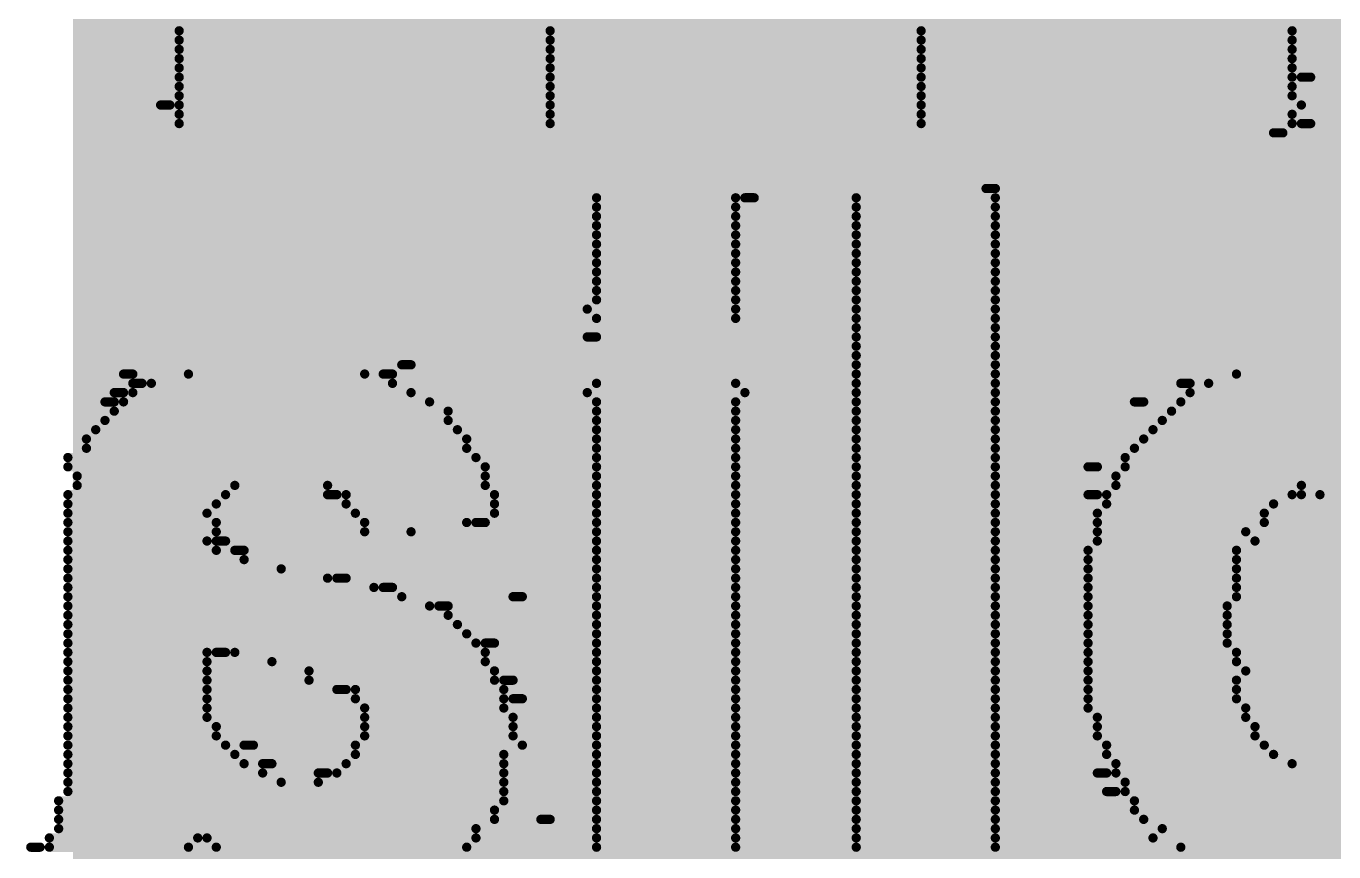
# Model space of a CAD drawing. Header units: inches. Extents: x -5 to 433, y -20 to 71.
# Drawn here: x 8.762 to 12.343, y 50.057 to 52.318 of the extents above; entities that cross this region are included whole.
import ezdxf

# ---------------------------------------------------------------- set-up
doc = ezdxf.new("R2010")
doc.units = ezdxf.units.IN
doc.layers.add('Bottom Overlay', color=54, linetype='Continuous')
doc.layers.add('Top Layer', color=1, linetype='Continuous')

msp = doc.modelspace()

# ---------------------------------------------------------------- hatches: boundary and pattern name
at = {"layer": 'Top Layer'}
msp.add_hatch(color=1, dxfattribs=at).paths.add_polyline_path([(8.89, -10.9982), (13.97, -10.9982), (13.97, 57.1754), (8.89, 57.1754)])

# ---------------------------------------------------------------- linework, layer by layer
at = {"layer": 'Bottom Overlay', "const_width": 0.0254}
for points in [[(9.1808, 52.3304), (10.1968, 52.3304)], [(11.2128, 52.3304), (12.2288, 52.3304)], [(9.1808, 52.305), (10.1968, 52.305)], [(9.1808, 52.2796), (10.1968, 52.2796)], [(11.2128, 52.305), (12.2288, 52.305)], [(11.2128, 52.2796), (12.2288, 52.2796)], [(9.1808, 52.2542), (10.1968, 52.2542)], [(11.2128, 52.2542), (12.2288, 52.2542)], [(9.1808, 52.2288), (10.1968, 52.2288)], [(11.2128, 52.2288), (12.2288, 52.2288)], [(9.1808, 52.2034), (10.1968, 52.2034)], [(9.1808, 52.178), (10.1968, 52.178)], [(11.2128, 52.2034), (12.2288, 52.2034)], [(11.2128, 52.178), (12.2288, 52.178)], [(12.2542, 52.178), (12.2796, 52.178)], [(9.1808, 52.1526), (10.1968, 52.1526)], [(11.2128, 52.1526), (12.2288, 52.1526)], [(9.13, 52.1018), (9.1554, 52.1018)], [(9.1808, 52.1272), (10.1968, 52.1272)], [(9.1808, 52.1018), (10.1968, 52.1018)], [(11.2128, 52.1272), (12.2288, 52.1272)], [(11.2128, 52.1018), (12.2542, 52.1018)], [(9.1808, 52.0764), (10.1968, 52.0764)], [(11.2128, 52.0764), (12.2288, 52.0764)], [(9.1808, 52.051), (10.1968, 52.051)], [(11.2128, 52.051), (12.2288, 52.051)], [(12.178, 52.0256), (12.2034, 52.0256)], [(12.2542, 52.051), (12.2796, 52.051)], [(10.3238, 51.8478), (10.7048, 51.8478)], [(10.7302, 51.8478), (10.7556, 51.8478)], [(11.035, 51.8478), (11.416, 51.8478)], [(11.3906, 51.8732), (11.416, 51.8732)], [(10.3238, 51.8224), (10.7048, 51.8224)], [(11.035, 51.8224), (11.416, 51.8224)], [(10.3238, 51.797), (10.7048, 51.797)], [(11.035, 51.797), (11.416, 51.797)], [(10.3238, 51.7716), (10.7048, 51.7716)], [(10.3238, 51.7462), (10.7048, 51.7462)], [(11.035, 51.7716), (11.416, 51.7716)], [(11.035, 51.7462), (11.416, 51.7462)], [(10.3238, 51.7208), (10.7048, 51.7208)], [(11.035, 51.7208), (11.416, 51.7208)], [(10.3238, 51.6954), (10.7048, 51.6954)], [(10.3238, 51.67), (10.7048, 51.67)], [(11.035, 51.6954), (11.416, 51.6954)], [(11.035, 51.67), (11.416, 51.67)], [(10.3238, 51.6446), (10.7048, 51.6446)], [(11.035, 51.6446), (11.416, 51.6446)], [(10.3238, 51.6192), (10.7048, 51.6192)], [(11.035, 51.6192), (11.416, 51.6192)], [(10.3238, 51.5938), (10.7048, 51.5938)], [(10.3238, 51.5684), (10.7048, 51.5684)], [(11.035, 51.5938), (11.416, 51.5938)], [(11.035, 51.5684), (11.416, 51.5684)], [(10.2984, 51.543), (10.7048, 51.543)], [(11.035, 51.543), (11.416, 51.543)], [(10.3238, 51.5176), (10.7048, 51.5176)], [(11.035, 51.5176), (11.416, 51.5176)], [(11.035, 51.4922), (11.416, 51.4922)], [(10.2984, 51.4668), (10.3238, 51.4668)], [(11.035, 51.4668), (11.416, 51.4668)], [(11.035, 51.4414), (11.416, 51.4414)], [(9.7904, 51.3906), (9.8158, 51.3906)], [(11.035, 51.416), (11.416, 51.416)], [(11.035, 51.3906), (11.416, 51.3906)], [(9.0284, 51.3652), (9.0538, 51.3652)], [(9.2062, 51.3652), (9.6888, 51.3652)], [(9.7396, 51.3652), (9.765, 51.3652)], [(11.035, 51.3652), (11.416, 51.3652)], [(12.0764, 51.3652), (12.3812, 51.3652)], [(9.003, 51.3144), (9.0284, 51.3144)], [(9.0538, 51.3398), (9.0792, 51.3398)], [(9.0538, 51.3144), (9.8158, 51.3144)], [(9.1046, 51.3398), (9.765, 51.3398)], [(10.2984, 51.3144), (10.7302, 51.3144)], [(10.3238, 51.3398), (10.7048, 51.3398)], [(11.035, 51.3398), (11.416, 51.3398)], [(11.035, 51.3144), (11.416, 51.3144)], [(11.924, 51.3398), (11.9494, 51.3398)], [(11.9494, 51.3144), (12.5082, 51.3144)], [(12.0002, 51.3398), (12.4574, 51.3398)], [(8.9776, 51.289), (9.003, 51.289)], [(9.0284, 51.289), (9.8666, 51.289)], [(10.3238, 51.289), (10.7048, 51.289)], [(11.035, 51.289), (11.416, 51.289)], [(11.797, 51.289), (11.8224, 51.289)], [(11.924, 51.289), (12.5336, 51.289)], [(8.9776, 51.2382), (9.9174, 51.2382)], [(9.003, 51.2636), (9.9174, 51.2636)], [(10.3238, 51.2636), (10.7048, 51.2636)], [(10.3238, 51.2382), (10.7048, 51.2382)], [(11.035, 51.2636), (11.416, 51.2636)], [(11.035, 51.2382), (11.416, 51.2382)], [(11.8732, 51.2382), (12.6098, 51.2382)], [(11.8986, 51.2636), (12.559, 51.2636)], [(8.9522, 51.2128), (9.9428, 51.2128)], [(10.3238, 51.2128), (10.7048, 51.2128)], [(11.035, 51.2128), (11.416, 51.2128)], [(11.8478, 51.2128), (12.9908, 51.2128)], [(8.9268, 51.1874), (9.9682, 51.1874)], [(10.3238, 51.1874), (10.7048, 51.1874)], [(11.035, 51.1874), (11.416, 51.1874)], [(11.8224, 51.1874), (12.9908, 51.1874)], [(8.876, 51.1366), (9.9936, 51.1366)], [(8.9268, 51.162), (9.9682, 51.162)], [(10.3238, 51.162), (10.7048, 51.162)], [(10.3238, 51.1366), (10.7048, 51.1366)], [(11.035, 51.162), (11.416, 51.162)], [(11.035, 51.1366), (11.416, 51.1366)], [(11.7716, 51.1366), (12.9908, 51.1366)], [(11.797, 51.162), (12.9908, 51.162)], [(8.876, 51.1112), (10.019, 51.1112)], [(10.3238, 51.1112), (10.7048, 51.1112)], [(11.035, 51.1112), (11.416, 51.1112)], [(11.67, 51.1112), (11.6954, 51.1112)], [(11.7716, 51.1112), (12.9908, 51.1112)], [(8.9014, 51.0858), (10.019, 51.0858)], [(8.9014, 51.0604), (9.3332, 51.0604)], [(9.5872, 51.0604), (10.019, 51.0604)], [(10.3238, 51.0858), (10.7048, 51.0858)], [(10.3238, 51.0604), (10.7048, 51.0604)], [(11.035, 51.0858), (11.416, 51.0858)], [(11.035, 51.0604), (11.416, 51.0604)], [(11.7462, 51.0858), (12.9908, 51.0858)], [(11.7462, 51.0604), (12.2542, 51.0604)], [(8.876, 51.035), (9.3078, 51.035)], [(9.5872, 51.035), (9.6126, 51.035)], [(9.638, 51.035), (10.0444, 51.035)], [(10.3238, 51.035), (10.7048, 51.035)], [(11.035, 51.035), (11.416, 51.035)], [(11.67, 51.035), (11.6954, 51.035)], [(11.7208, 51.035), (12.2288, 51.035)], [(12.2542, 51.035), (12.305, 51.035)], [(8.876, 51.0096), (9.2824, 51.0096)], [(9.638, 51.0096), (10.0444, 51.0096)], [(10.3238, 51.0096), (10.7048, 51.0096)], [(11.035, 51.0096), (11.416, 51.0096)], [(11.7208, 51.0096), (12.178, 51.0096)], [(8.876, 50.9842), (9.257, 50.9842)], [(8.876, 50.9588), (9.2824, 50.9588)], [(9.6634, 50.9842), (10.0444, 50.9842)], [(9.6888, 50.9588), (9.9682, 50.9588)], [(9.9936, 50.9588), (10.019, 50.9588)], [(10.3238, 50.9842), (10.7048, 50.9842)], [(10.3238, 50.9588), (10.7048, 50.9588)], [(11.035, 50.9842), (11.416, 50.9842)], [(11.035, 50.9588), (11.416, 50.9588)], [(11.6954, 50.9842), (12.1526, 50.9842)], [(11.6954, 50.9588), (12.1526, 50.9588)], [(8.876, 50.9334), (9.2824, 50.9334)], [(9.6888, 50.9334), (9.8158, 50.9334)], [(10.3238, 50.9334), (10.7048, 50.9334)], [(11.035, 50.9334), (11.416, 50.9334)], [(11.6954, 50.9334), (12.1018, 50.9334)], [(8.876, 50.908), (9.257, 50.908)], [(8.876, 50.8826), (9.2824, 50.8826)], [(9.2824, 50.908), (9.3078, 50.908)], [(9.3332, 50.8826), (9.3586, 50.8826)], [(10.3238, 50.908), (10.7048, 50.908)], [(10.3238, 50.8826), (10.7048, 50.8826)], [(11.035, 50.908), (11.416, 50.908)], [(11.035, 50.8826), (11.416, 50.8826)], [(11.67, 50.8826), (12.0764, 50.8826)], [(11.6954, 50.908), (12.1272, 50.908)], [(8.876, 50.8572), (9.3586, 50.8572)], [(10.3238, 50.8572), (10.7048, 50.8572)], [(11.035, 50.8572), (11.416, 50.8572)], [(11.67, 50.8572), (12.0764, 50.8572)], [(8.876, 50.8318), (9.4602, 50.8318)], [(10.3238, 50.8318), (10.7048, 50.8318)], [(11.035, 50.8318), (11.416, 50.8318)], [(11.67, 50.8318), (12.0764, 50.8318)], [(8.876, 50.8064), (9.5872, 50.8064)], [(8.876, 50.781), (9.7142, 50.781)], [(9.6126, 50.8064), (9.638, 50.8064)], [(9.7396, 50.781), (9.765, 50.781)], [(10.3238, 50.8064), (10.7048, 50.8064)], [(10.3238, 50.781), (10.7048, 50.781)], [(11.035, 50.8064), (11.416, 50.8064)], [(11.035, 50.781), (11.416, 50.781)], [(11.67, 50.8064), (12.0764, 50.8064)], [(11.67, 50.781), (12.0764, 50.781)], [(8.876, 50.7556), (9.7904, 50.7556)], [(10.0952, 50.7556), (10.1206, 50.7556)], [(10.3238, 50.7556), (10.7048, 50.7556)], [(11.035, 50.7556), (11.416, 50.7556)], [(11.67, 50.7556), (12.0764, 50.7556)], [(8.876, 50.7302), (9.8666, 50.7302)], [(8.876, 50.7048), (9.9174, 50.7048)], [(9.892, 50.7302), (9.9174, 50.7302)], [(10.3238, 50.7302), (10.7048, 50.7302)], [(10.3238, 50.7048), (10.7048, 50.7048)], [(11.035, 50.7302), (11.416, 50.7302)], [(11.035, 50.7048), (11.416, 50.7048)], [(11.67, 50.7302), (12.051, 50.7302)], [(11.67, 50.7048), (12.051, 50.7048)], [(8.876, 50.6794), (9.9428, 50.6794)], [(10.3238, 50.6794), (10.7048, 50.6794)], [(11.035, 50.6794), (11.416, 50.6794)], [(11.67, 50.6794), (12.051, 50.6794)], [(8.876, 50.654), (9.9682, 50.654)], [(8.876, 50.6286), (9.9936, 50.6286)], [(10.019, 50.6286), (10.0444, 50.6286)], [(10.3238, 50.654), (10.7048, 50.654)], [(10.3238, 50.6286), (10.7048, 50.6286)], [(11.035, 50.654), (11.416, 50.654)], [(11.035, 50.6286), (11.416, 50.6286)], [(11.67, 50.654), (12.051, 50.654)], [(11.67, 50.6286), (12.051, 50.6286)], [(8.876, 50.6032), (9.257, 50.6032)], [(9.2824, 50.6032), (9.3078, 50.6032)], [(9.3332, 50.6032), (10.019, 50.6032)], [(10.3238, 50.6032), (10.7048, 50.6032)], [(11.035, 50.6032), (11.416, 50.6032)], [(11.67, 50.6032), (12.0764, 50.6032)], [(8.876, 50.5778), (9.257, 50.5778)], [(9.4348, 50.5778), (10.019, 50.5778)], [(10.3238, 50.5778), (10.7048, 50.5778)], [(11.035, 50.5778), (11.416, 50.5778)], [(11.67, 50.5778), (12.0764, 50.5778)], [(8.876, 50.5524), (9.257, 50.5524)], [(8.876, 50.527), (9.257, 50.527)], [(9.5364, 50.5524), (10.0444, 50.5524)], [(9.5364, 50.527), (10.0444, 50.527)], [(10.0698, 50.527), (10.0952, 50.527)], [(10.3238, 50.5524), (10.7048, 50.5524)], [(10.3238, 50.527), (10.7048, 50.527)], [(11.035, 50.5524), (11.416, 50.5524)], [(11.035, 50.527), (11.416, 50.527)], [(11.67, 50.5524), (12.1018, 50.5524)], [(11.67, 50.527), (12.0764, 50.527)], [(8.876, 50.5016), (9.257, 50.5016)], [(9.6126, 50.5016), (9.638, 50.5016)], [(9.6634, 50.5016), (10.0698, 50.5016)], [(10.3238, 50.5016), (10.7048, 50.5016)], [(11.035, 50.5016), (11.416, 50.5016)], [(11.67, 50.5016), (12.0764, 50.5016)], [(8.876, 50.4762), (9.257, 50.4762)], [(8.876, 50.4508), (9.257, 50.4508)], [(9.6634, 50.4762), (10.0698, 50.4762)], [(9.6888, 50.4508), (10.0698, 50.4508)], [(10.0952, 50.4762), (10.1206, 50.4762)], [(10.3238, 50.4762), (10.7048, 50.4762)], [(10.3238, 50.4508), (10.7048, 50.4508)], [(11.035, 50.4762), (11.416, 50.4762)], [(11.035, 50.4508), (11.416, 50.4508)], [(11.67, 50.4762), (12.0764, 50.4762)], [(11.67, 50.4508), (12.1018, 50.4508)], [(8.876, 50.4254), (9.257, 50.4254)], [(9.6888, 50.4254), (10.0952, 50.4254)], [(10.3238, 50.4254), (10.7048, 50.4254)], [(11.035, 50.4254), (11.416, 50.4254)], [(11.6954, 50.4254), (12.1018, 50.4254)], [(8.876, 50.4), (9.2824, 50.4)], [(9.6888, 50.4), (10.0952, 50.4)], [(10.3238, 50.4), (10.7048, 50.4)], [(11.035, 50.4), (11.416, 50.4)], [(11.6954, 50.4), (12.1272, 50.4)], [(8.876, 50.3746), (9.2824, 50.3746)], [(8.876, 50.3492), (9.3078, 50.3492)], [(9.3586, 50.3492), (9.384, 50.3492)], [(9.6634, 50.3492), (10.1206, 50.3492)], [(9.6888, 50.3746), (10.0952, 50.3746)], [(10.3238, 50.3746), (10.7048, 50.3746)], [(10.3238, 50.3492), (10.7048, 50.3492)], [(11.035, 50.3746), (11.416, 50.3746)], [(11.035, 50.3492), (11.416, 50.3492)], [(11.6954, 50.3746), (12.1272, 50.3746)], [(11.7208, 50.3492), (12.1526, 50.3492)], [(8.876, 50.3238), (9.3332, 50.3238)], [(9.6634, 50.3238), (10.0698, 50.3238)], [(10.3238, 50.3238), (10.7048, 50.3238)], [(11.035, 50.3238), (11.416, 50.3238)], [(11.7208, 50.3238), (12.178, 50.3238)], [(8.876, 50.2984), (9.3586, 50.2984)], [(8.876, 50.273), (9.4094, 50.273)], [(9.4094, 50.2984), (9.4348, 50.2984)], [(9.5618, 50.273), (9.5872, 50.273)], [(9.6126, 50.273), (10.0698, 50.273)], [(9.638, 50.2984), (10.0698, 50.2984)], [(10.3238, 50.2984), (10.7048, 50.2984)], [(10.3238, 50.273), (10.7048, 50.273)], [(11.035, 50.2984), (11.416, 50.2984)], [(11.035, 50.273), (11.416, 50.273)], [(11.6954, 50.273), (11.7208, 50.273)], [(11.7462, 50.2984), (12.2288, 50.2984)], [(11.7462, 50.273), (12.9908, 50.273)], [(8.876, 50.2476), (9.4602, 50.2476)], [(9.5618, 50.2476), (10.0698, 50.2476)], [(10.3238, 50.2476), (10.7048, 50.2476)], [(11.035, 50.2476), (11.416, 50.2476)], [(11.7716, 50.2476), (12.9908, 50.2476)], [(8.876, 50.2222), (10.0698, 50.2222)], [(10.3238, 50.2222), (10.7048, 50.2222)], [(11.035, 50.2222), (11.416, 50.2222)], [(11.7208, 50.2222), (11.7462, 50.2222)], [(11.7716, 50.2222), (12.9908, 50.2222)], [(8.8506, 50.1968), (10.0698, 50.1968)], [(8.8506, 50.1714), (10.0444, 50.1714)], [(10.3238, 50.1968), (10.7048, 50.1968)], [(10.3238, 50.1714), (10.7048, 50.1714)], [(11.035, 50.1968), (11.416, 50.1968)], [(11.035, 50.1714), (11.416, 50.1714)], [(11.797, 50.1968), (12.9908, 50.1968)], [(11.797, 50.1714), (12.9908, 50.1714)], [(8.8506, 50.146), (10.0444, 50.146)], [(10.1714, 50.146), (10.1968, 50.146)], [(10.3238, 50.146), (10.7048, 50.146)], [(11.035, 50.146), (11.416, 50.146)], [(11.8224, 50.146), (12.9908, 50.146)], [(8.8252, 50.0952), (9.2316, 50.0952)], [(8.8506, 50.1206), (9.9936, 50.1206)], [(9.257, 50.0952), (9.9936, 50.0952)], [(10.3238, 50.1206), (10.7048, 50.1206)], [(10.3238, 50.0952), (10.7048, 50.0952)], [(11.035, 50.1206), (11.416, 50.1206)], [(11.035, 50.0952), (11.416, 50.0952)], [(11.8478, 50.0952), (12.5844, 50.0952)], [(11.8732, 50.1206), (12.9908, 50.1206)], [(8.7744, 50.0698), (8.7998, 50.0698)], [(8.8252, 50.0698), (9.2062, 50.0698)], [(9.2824, 50.0698), (9.9682, 50.0698)], [(10.3238, 50.0698), (10.7048, 50.0698)], [(11.035, 50.0698), (11.416, 50.0698)], [(11.924, 50.0698), (12.559, 50.0698)]]:
    msp.add_lwpolyline(points, dxfattribs=at)
at = {"layer": 'Bottom Overlay', "const_width": 0.0127}
for points in [[(9.1745, 52.305, 1), (9.1872, 52.305, 1)], [(9.1745, 52.2796, 1), (9.1872, 52.2796, 1)], [(10.1905, 52.305, 1), (10.2032, 52.305, 1)], [(10.1905, 52.2796, 1), (10.2032, 52.2796, 1)], [(11.2065, 52.305, 1), (11.2192, 52.305, 1)], [(11.2065, 52.2796, 1), (11.2192, 52.2796, 1)], [(12.2225, 52.305, 1), (12.2352, 52.305, 1)], [(12.2225, 52.2796, 1), (12.2352, 52.2796, 1)], [(9.1745, 52.2542, 1), (9.1872, 52.2542, 1)], [(10.1905, 52.2542, 1), (10.2032, 52.2542, 1)], [(11.2065, 52.2542, 1), (11.2192, 52.2542, 1)], [(12.2225, 52.2542, 1), (12.2352, 52.2542, 1)], [(9.1745, 52.2288, 1), (9.1872, 52.2288, 1)], [(10.1905, 52.2288, 1), (10.2032, 52.2288, 1)], [(11.2065, 52.2288, 1), (11.2192, 52.2288, 1)], [(12.2225, 52.2288, 1), (12.2352, 52.2288, 1)], [(9.1745, 52.2034, 1), (9.1872, 52.2034, 1)], [(9.1745, 52.178, 1), (9.1872, 52.178, 1)], [(10.1905, 52.2034, 1), (10.2032, 52.2034, 1)], [(10.1905, 52.178, 1), (10.2032, 52.178, 1)], [(11.2065, 52.2034, 1), (11.2192, 52.2034, 1)], [(11.2065, 52.178, 1), (11.2192, 52.178, 1)], [(12.2225, 52.2034, 1), (12.2352, 52.2034, 1)], [(12.2225, 52.178, 1), (12.2352, 52.178, 1)], [(12.2479, 52.178, 1), (12.2606, 52.178, 1)], [(12.2733, 52.178, 1), (12.286, 52.178, 1)], [(9.1745, 52.1526, 1), (9.1872, 52.1526, 1)], [(10.1905, 52.1526, 1), (10.2032, 52.1526, 1)], [(11.2065, 52.1526, 1), (11.2192, 52.1526, 1)], [(12.2225, 52.1526, 1), (12.2352, 52.1526, 1)], [(9.1237, 52.1018, 1), (9.1364, 52.1018, 1)], [(9.1491, 52.1018, 1), (9.1618, 52.1018, 1)], [(9.1745, 52.1272, 1), (9.1872, 52.1272, 1)], [(9.1745, 52.1018, 1), (9.1872, 52.1018, 1)], [(10.1905, 52.1272, 1), (10.2032, 52.1272, 1)], [(10.1905, 52.1018, 1), (10.2032, 52.1018, 1)], [(11.2065, 52.1272, 1), (11.2192, 52.1272, 1)], [(11.2065, 52.1018, 1), (11.2192, 52.1018, 1)], [(12.2225, 52.1272, 1), (12.2352, 52.1272, 1)], [(12.2479, 52.1018, 1), (12.2606, 52.1018, 1)], [(9.1745, 52.0764, 1), (9.1872, 52.0764, 1)], [(10.1905, 52.0764, 1), (10.2032, 52.0764, 1)], [(11.2065, 52.0764, 1), (11.2192, 52.0764, 1)], [(12.2225, 52.0764, 1), (12.2352, 52.0764, 1)], [(9.1745, 52.051, 1), (9.1872, 52.051, 1)], [(10.1905, 52.051, 1), (10.2032, 52.051, 1)], [(11.2065, 52.051, 1), (11.2192, 52.051, 1)], [(12.1717, 52.0256, 1), (12.1844, 52.0256, 1)], [(12.1971, 52.0256, 1), (12.2098, 52.0256, 1)], [(12.2225, 52.051, 1), (12.2352, 52.051, 1)], [(12.2479, 52.051, 1), (12.2606, 52.051, 1)], [(12.2733, 52.051, 1), (12.286, 52.051, 1)], [(10.3175, 51.8478, 1), (10.3302, 51.8478, 1)], [(10.6985, 51.8478, 1), (10.7112, 51.8478, 1)], [(10.7239, 51.8478, 1), (10.7366, 51.8478, 1)], [(10.7493, 51.8478, 1), (10.762, 51.8478, 1)], [(11.0287, 51.8478, 1), (11.0414, 51.8478, 1)], [(11.3843, 51.8732, 1), (11.397, 51.8732, 1)], [(11.4097, 51.8732, 1), (11.4224, 51.8732, 1)], [(11.4097, 51.8478, 1), (11.4224, 51.8478, 1)], [(10.3175, 51.8224, 1), (10.3302, 51.8224, 1)], [(10.6985, 51.8224, 1), (10.7112, 51.8224, 1)], [(11.0287, 51.8224, 1), (11.0414, 51.8224, 1)], [(11.4097, 51.8224, 1), (11.4224, 51.8224, 1)], [(10.3175, 51.797, 1), (10.3302, 51.797, 1)], [(10.6985, 51.797, 1), (10.7112, 51.797, 1)], [(11.0287, 51.797, 1), (11.0414, 51.797, 1)], [(11.4097, 51.797, 1), (11.4224, 51.797, 1)], [(10.3175, 51.7716, 1), (10.3302, 51.7716, 1)], [(10.3175, 51.7462, 1), (10.3302, 51.7462, 1)], [(10.6985, 51.7716, 1), (10.7112, 51.7716, 1)], [(10.6985, 51.7462, 1), (10.7112, 51.7462, 1)], [(11.0287, 51.7716, 1), (11.0414, 51.7716, 1)], [(11.0287, 51.7462, 1), (11.0414, 51.7462, 1)], [(11.4097, 51.7716, 1), (11.4224, 51.7716, 1)], [(11.4097, 51.7462, 1), (11.4224, 51.7462, 1)], [(10.3175, 51.7208, 1), (10.3302, 51.7208, 1)], [(10.6985, 51.7208, 1), (10.7112, 51.7208, 1)], [(11.0287, 51.7208, 1), (11.0414, 51.7208, 1)], [(11.4097, 51.7208, 1), (11.4224, 51.7208, 1)], [(10.3175, 51.6954, 1), (10.3302, 51.6954, 1)], [(10.3175, 51.67, 1), (10.3302, 51.67, 1)], [(10.6985, 51.6954, 1), (10.7112, 51.6954, 1)], [(10.6985, 51.67, 1), (10.7112, 51.67, 1)], [(11.0287, 51.6954, 1), (11.0414, 51.6954, 1)], [(11.0287, 51.67, 1), (11.0414, 51.67, 1)], [(11.4097, 51.6954, 1), (11.4224, 51.6954, 1)], [(11.4097, 51.67, 1), (11.4224, 51.67, 1)], [(10.3175, 51.6446, 1), (10.3302, 51.6446, 1)], [(10.6985, 51.6446, 1), (10.7112, 51.6446, 1)], [(11.0287, 51.6446, 1), (11.0414, 51.6446, 1)], [(11.4097, 51.6446, 1), (11.4224, 51.6446, 1)], [(10.3175, 51.6192, 1), (10.3302, 51.6192, 1)], [(10.6985, 51.6192, 1), (10.7112, 51.6192, 1)], [(11.0287, 51.6192, 1), (11.0414, 51.6192, 1)], [(11.4097, 51.6192, 1), (11.4224, 51.6192, 1)], [(10.3175, 51.5938, 1), (10.3302, 51.5938, 1)], [(10.3175, 51.5684, 1), (10.3302, 51.5684, 1)], [(10.6985, 51.5938, 1), (10.7112, 51.5938, 1)], [(10.6985, 51.5684, 1), (10.7112, 51.5684, 1)], [(11.0287, 51.5938, 1), (11.0414, 51.5938, 1)], [(11.0287, 51.5684, 1), (11.0414, 51.5684, 1)], [(11.4097, 51.5938, 1), (11.4224, 51.5938, 1)], [(11.4097, 51.5684, 1), (11.4224, 51.5684, 1)], [(10.2921, 51.543, 1), (10.3048, 51.543, 1)], [(10.6985, 51.543, 1), (10.7112, 51.543, 1)], [(11.0287, 51.543, 1), (11.0414, 51.543, 1)], [(11.4097, 51.543, 1), (11.4224, 51.543, 1)], [(10.3175, 51.5176, 1), (10.3302, 51.5176, 1)], [(10.6985, 51.5176, 1), (10.7112, 51.5176, 1)], [(11.0287, 51.5176, 1), (11.0414, 51.5176, 1)], [(11.0287, 51.4922, 1), (11.0414, 51.4922, 1)], [(11.4097, 51.5176, 1), (11.4224, 51.5176, 1)], [(11.4097, 51.4922, 1), (11.4224, 51.4922, 1)], [(10.2921, 51.4668, 1), (10.3048, 51.4668, 1)], [(10.3175, 51.4668, 1), (10.3302, 51.4668, 1)], [(11.0287, 51.4668, 1), (11.0414, 51.4668, 1)], [(11.4097, 51.4668, 1), (11.4224, 51.4668, 1)], [(11.0287, 51.4414, 1), (11.0414, 51.4414, 1)], [(11.4097, 51.4414, 1), (11.4224, 51.4414, 1)], [(9.7841, 51.3906, 1), (9.7968, 51.3906, 1)], [(9.8095, 51.3906, 1), (9.8222, 51.3906, 1)], [(11.0287, 51.416, 1), (11.0414, 51.416, 1)], [(11.0287, 51.3906, 1), (11.0414, 51.3906, 1)], [(11.4097, 51.416, 1), (11.4224, 51.416, 1)], [(11.4097, 51.3906, 1), (11.4224, 51.3906, 1)], [(9.0221, 51.3652, 1), (9.0348, 51.3652, 1)], [(9.0475, 51.3652, 1), (9.0602, 51.3652, 1)], [(9.1999, 51.3652, 1), (9.2126, 51.3652, 1)], [(9.6825, 51.3652, 1), (9.6952, 51.3652, 1)], [(9.7333, 51.3652, 1), (9.746, 51.3652, 1)], [(9.7587, 51.3652, 1), (9.7714, 51.3652, 1)], [(11.0287, 51.3652, 1), (11.0414, 51.3652, 1)], [(11.4097, 51.3652, 1), (11.4224, 51.3652, 1)], [(12.0701, 51.3652, 1), (12.0828, 51.3652, 1)], [(8.9967, 51.3144, 1), (9.0094, 51.3144, 1)], [(9.0221, 51.3144, 1), (9.0348, 51.3144, 1)], [(9.0475, 51.3398, 1), (9.0602, 51.3398, 1)], [(9.0475, 51.3144, 1), (9.0602, 51.3144, 1)], [(9.0729, 51.3398, 1), (9.0856, 51.3398, 1)], [(9.0983, 51.3398, 1), (9.111, 51.3398, 1)], [(9.7587, 51.3398, 1), (9.7714, 51.3398, 1)], [(9.8095, 51.3144, 1), (9.8222, 51.3144, 1)], [(10.2921, 51.3144, 1), (10.3048, 51.3144, 1)], [(10.3175, 51.3398, 1), (10.3302, 51.3398, 1)], [(10.6985, 51.3398, 1), (10.7112, 51.3398, 1)], [(10.7239, 51.3144, 1), (10.7366, 51.3144, 1)], [(11.0287, 51.3398, 1), (11.0414, 51.3398, 1)], [(11.0287, 51.3144, 1), (11.0414, 51.3144, 1)], [(11.4097, 51.3398, 1), (11.4224, 51.3398, 1)], [(11.4097, 51.3144, 1), (11.4224, 51.3144, 1)], [(11.9177, 51.3398, 1), (11.9304, 51.3398, 1)], [(11.9431, 51.3398, 1), (11.9558, 51.3398, 1)], [(11.9431, 51.3144, 1), (11.9558, 51.3144, 1)], [(11.9939, 51.3398, 1), (12.0066, 51.3398, 1)], [(8.9713, 51.289, 1), (8.984, 51.289, 1)], [(8.9967, 51.289, 1), (9.0094, 51.289, 1)], [(9.0221, 51.289, 1), (9.0348, 51.289, 1)], [(9.8603, 51.289, 1), (9.873, 51.289, 1)], [(10.3175, 51.289, 1), (10.3302, 51.289, 1)], [(10.6985, 51.289, 1), (10.7112, 51.289, 1)], [(11.0287, 51.289, 1), (11.0414, 51.289, 1)], [(11.4097, 51.289, 1), (11.4224, 51.289, 1)], [(11.7907, 51.289, 1), (11.8034, 51.289, 1)], [(11.8161, 51.289, 1), (11.8288, 51.289, 1)], [(11.9177, 51.289, 1), (11.9304, 51.289, 1)], [(8.9713, 51.2382, 1), (8.984, 51.2382, 1)], [(8.9967, 51.2636, 1), (9.0094, 51.2636, 1)], [(9.9111, 51.2636, 1), (9.9238, 51.2636, 1)], [(9.9111, 51.2382, 1), (9.9238, 51.2382, 1)], [(10.3175, 51.2636, 1), (10.3302, 51.2636, 1)], [(10.3175, 51.2382, 1), (10.3302, 51.2382, 1)], [(10.6985, 51.2636, 1), (10.7112, 51.2636, 1)], [(10.6985, 51.2382, 1), (10.7112, 51.2382, 1)], [(11.0287, 51.2636, 1), (11.0414, 51.2636, 1)], [(11.0287, 51.2382, 1), (11.0414, 51.2382, 1)], [(11.4097, 51.2636, 1), (11.4224, 51.2636, 1)], [(11.4097, 51.2382, 1), (11.4224, 51.2382, 1)], [(11.8669, 51.2382, 1), (11.8796, 51.2382, 1)], [(11.8923, 51.2636, 1), (11.905, 51.2636, 1)], [(8.9459, 51.2128, 1), (8.9586, 51.2128, 1)], [(9.9365, 51.2128, 1), (9.9492, 51.2128, 1)], [(10.3175, 51.2128, 1), (10.3302, 51.2128, 1)], [(10.6985, 51.2128, 1), (10.7112, 51.2128, 1)], [(11.0287, 51.2128, 1), (11.0414, 51.2128, 1)], [(11.4097, 51.2128, 1), (11.4224, 51.2128, 1)], [(11.8415, 51.2128, 1), (11.8542, 51.2128, 1)], [(8.9205, 51.1874, 1), (8.9332, 51.1874, 1)], [(9.9619, 51.1874, 1), (9.9746, 51.1874, 1)], [(10.3175, 51.1874, 1), (10.3302, 51.1874, 1)], [(10.6985, 51.1874, 1), (10.7112, 51.1874, 1)], [(11.0287, 51.1874, 1), (11.0414, 51.1874, 1)], [(11.4097, 51.1874, 1), (11.4224, 51.1874, 1)], [(11.8161, 51.1874, 1), (11.8288, 51.1874, 1)], [(8.8697, 51.1366, 1), (8.8824, 51.1366, 1)], [(8.9205, 51.162, 1), (8.9332, 51.162, 1)], [(9.9619, 51.162, 1), (9.9746, 51.162, 1)], [(9.9873, 51.1366, 1), (10, 51.1366, 1)], [(10.3175, 51.162, 1), (10.3302, 51.162, 1)], [(10.3175, 51.1366, 1), (10.3302, 51.1366, 1)], [(10.6985, 51.162, 1), (10.7112, 51.162, 1)], [(10.6985, 51.1366, 1), (10.7112, 51.1366, 1)], [(11.0287, 51.162, 1), (11.0414, 51.162, 1)], [(11.0287, 51.1366, 1), (11.0414, 51.1366, 1)], [(11.4097, 51.162, 1), (11.4224, 51.162, 1)], [(11.4097, 51.1366, 1), (11.4224, 51.1366, 1)], [(11.7653, 51.1366, 1), (11.778, 51.1366, 1)], [(11.7907, 51.162, 1), (11.8034, 51.162, 1)], [(8.8697, 51.1112, 1), (8.8824, 51.1112, 1)], [(10.0127, 51.1112, 1), (10.0254, 51.1112, 1)], [(10.3175, 51.1112, 1), (10.3302, 51.1112, 1)], [(10.6985, 51.1112, 1), (10.7112, 51.1112, 1)], [(11.0287, 51.1112, 1), (11.0414, 51.1112, 1)], [(11.4097, 51.1112, 1), (11.4224, 51.1112, 1)], [(11.6637, 51.1112, 1), (11.6764, 51.1112, 1)], [(11.6891, 51.1112, 1), (11.7018, 51.1112, 1)], [(11.7653, 51.1112, 1), (11.778, 51.1112, 1)], [(8.8951, 51.0858, 1), (8.9078, 51.0858, 1)], [(8.8951, 51.0604, 1), (8.9078, 51.0604, 1)], [(9.3269, 51.0604, 1), (9.3396, 51.0604, 1)], [(9.5809, 51.0604, 1), (9.5936, 51.0604, 1)], [(10.0127, 51.0858, 1), (10.0254, 51.0858, 1)], [(10.0127, 51.0604, 1), (10.0254, 51.0604, 1)], [(10.3175, 51.0858, 1), (10.3302, 51.0858, 1)], [(10.3175, 51.0604, 1), (10.3302, 51.0604, 1)], [(10.6985, 51.0858, 1), (10.7112, 51.0858, 1)], [(10.6985, 51.0604, 1), (10.7112, 51.0604, 1)], [(11.0287, 51.0858, 1), (11.0414, 51.0858, 1)], [(11.0287, 51.0604, 1), (11.0414, 51.0604, 1)], [(11.4097, 51.0858, 1), (11.4224, 51.0858, 1)], [(11.4097, 51.0604, 1), (11.4224, 51.0604, 1)], [(11.7399, 51.0858, 1), (11.7526, 51.0858, 1)], [(11.7399, 51.0604, 1), (11.7526, 51.0604, 1)], [(12.2479, 51.0604, 1), (12.2606, 51.0604, 1)], [(8.8697, 51.035, 1), (8.8824, 51.035, 1)], [(9.3015, 51.035, 1), (9.3142, 51.035, 1)], [(9.5809, 51.035, 1), (9.5936, 51.035, 1)], [(9.6063, 51.035, 1), (9.619, 51.035, 1)], [(9.6317, 51.035, 1), (9.6444, 51.035, 1)], [(10.0381, 51.035, 1), (10.0508, 51.035, 1)], [(10.3175, 51.035, 1), (10.3302, 51.035, 1)], [(10.6985, 51.035, 1), (10.7112, 51.035, 1)], [(11.0287, 51.035, 1), (11.0414, 51.035, 1)], [(11.4097, 51.035, 1), (11.4224, 51.035, 1)], [(11.6637, 51.035, 1), (11.6764, 51.035, 1)], [(11.6891, 51.035, 1), (11.7018, 51.035, 1)], [(11.7145, 51.035, 1), (11.7272, 51.035, 1)], [(12.2225, 51.035, 1), (12.2352, 51.035, 1)], [(12.2479, 51.035, 1), (12.2606, 51.035, 1)], [(12.2987, 51.035, 1), (12.3114, 51.035, 1)], [(8.8697, 51.0096, 1), (8.8824, 51.0096, 1)], [(9.2761, 51.0096, 1), (9.2888, 51.0096, 1)], [(9.6317, 51.0096, 1), (9.6444, 51.0096, 1)], [(10.0381, 51.0096, 1), (10.0508, 51.0096, 1)], [(10.3175, 51.0096, 1), (10.3302, 51.0096, 1)], [(10.6985, 51.0096, 1), (10.7112, 51.0096, 1)], [(11.0287, 51.0096, 1), (11.0414, 51.0096, 1)], [(11.4097, 51.0096, 1), (11.4224, 51.0096, 1)], [(11.7145, 51.0096, 1), (11.7272, 51.0096, 1)], [(12.1717, 51.0096, 1), (12.1844, 51.0096, 1)], [(8.8697, 50.9842, 1), (8.8824, 50.9842, 1)], [(8.8697, 50.9588, 1), (8.8824, 50.9588, 1)], [(9.2507, 50.9842, 1), (9.2634, 50.9842, 1)], [(9.2761, 50.9588, 1), (9.2888, 50.9588, 1)], [(9.6571, 50.9842, 1), (9.6698, 50.9842, 1)], [(9.6825, 50.9588, 1), (9.6952, 50.9588, 1)], [(9.9619, 50.9588, 1), (9.9746, 50.9588, 1)], [(9.9873, 50.9588, 1), (10, 50.9588, 1)], [(10.0127, 50.9588, 1), (10.0254, 50.9588, 1)], [(10.0381, 50.9842, 1), (10.0508, 50.9842, 1)], [(10.3175, 50.9842, 1), (10.3302, 50.9842, 1)], [(10.3175, 50.9588, 1), (10.3302, 50.9588, 1)], [(10.6985, 50.9842, 1), (10.7112, 50.9842, 1)], [(10.6985, 50.9588, 1), (10.7112, 50.9588, 1)], [(11.0287, 50.9842, 1), (11.0414, 50.9842, 1)], [(11.0287, 50.9588, 1), (11.0414, 50.9588, 1)], [(11.4097, 50.9842, 1), (11.4224, 50.9842, 1)], [(11.4097, 50.9588, 1), (11.4224, 50.9588, 1)], [(11.6891, 50.9842, 1), (11.7018, 50.9842, 1)], [(11.6891, 50.9588, 1), (11.7018, 50.9588, 1)], [(12.1463, 50.9842, 1), (12.159, 50.9842, 1)], [(12.1463, 50.9588, 1), (12.159, 50.9588, 1)], [(8.8697, 50.9334, 1), (8.8824, 50.9334, 1)], [(9.2761, 50.9334, 1), (9.2888, 50.9334, 1)], [(9.6825, 50.9334, 1), (9.6952, 50.9334, 1)], [(9.8095, 50.9334, 1), (9.8222, 50.9334, 1)], [(10.3175, 50.9334, 1), (10.3302, 50.9334, 1)], [(10.6985, 50.9334, 1), (10.7112, 50.9334, 1)], [(11.0287, 50.9334, 1), (11.0414, 50.9334, 1)], [(11.4097, 50.9334, 1), (11.4224, 50.9334, 1)], [(11.6891, 50.9334, 1), (11.7018, 50.9334, 1)], [(12.0955, 50.9334, 1), (12.1082, 50.9334, 1)], [(8.8697, 50.908, 1), (8.8824, 50.908, 1)], [(8.8697, 50.8826, 1), (8.8824, 50.8826, 1)], [(9.2507, 50.908, 1), (9.2634, 50.908, 1)], [(9.2761, 50.908, 1), (9.2888, 50.908, 1)], [(9.2761, 50.8826, 1), (9.2888, 50.8826, 1)], [(9.3015, 50.908, 1), (9.3142, 50.908, 1)], [(9.3269, 50.8826, 1), (9.3396, 50.8826, 1)], [(9.3523, 50.8826, 1), (9.365, 50.8826, 1)], [(10.3175, 50.908, 1), (10.3302, 50.908, 1)], [(10.3175, 50.8826, 1), (10.3302, 50.8826, 1)], [(10.6985, 50.908, 1), (10.7112, 50.908, 1)], [(10.6985, 50.8826, 1), (10.7112, 50.8826, 1)], [(11.0287, 50.908, 1), (11.0414, 50.908, 1)], [(11.0287, 50.8826, 1), (11.0414, 50.8826, 1)], [(11.4097, 50.908, 1), (11.4224, 50.908, 1)], [(11.4097, 50.8826, 1), (11.4224, 50.8826, 1)], [(11.6637, 50.8826, 1), (11.6764, 50.8826, 1)], [(11.6891, 50.908, 1), (11.7018, 50.908, 1)], [(12.0701, 50.8826, 1), (12.0828, 50.8826, 1)], [(12.1209, 50.908, 1), (12.1336, 50.908, 1)], [(8.8697, 50.8572, 1), (8.8824, 50.8572, 1)], [(9.3523, 50.8572, 1), (9.365, 50.8572, 1)], [(10.3175, 50.8572, 1), (10.3302, 50.8572, 1)], [(10.6985, 50.8572, 1), (10.7112, 50.8572, 1)], [(11.0287, 50.8572, 1), (11.0414, 50.8572, 1)], [(11.4097, 50.8572, 1), (11.4224, 50.8572, 1)], [(11.6637, 50.8572, 1), (11.6764, 50.8572, 1)], [(12.0701, 50.8572, 1), (12.0828, 50.8572, 1)], [(8.8697, 50.8318, 1), (8.8824, 50.8318, 1)], [(9.4539, 50.8318, 1), (9.4666, 50.8318, 1)], [(10.3175, 50.8318, 1), (10.3302, 50.8318, 1)], [(10.6985, 50.8318, 1), (10.7112, 50.8318, 1)], [(11.0287, 50.8318, 1), (11.0414, 50.8318, 1)], [(11.4097, 50.8318, 1), (11.4224, 50.8318, 1)], [(11.6637, 50.8318, 1), (11.6764, 50.8318, 1)], [(12.0701, 50.8318, 1), (12.0828, 50.8318, 1)], [(8.8697, 50.8064, 1), (8.8824, 50.8064, 1)], [(8.8697, 50.781, 1), (8.8824, 50.781, 1)], [(9.5809, 50.8064, 1), (9.5936, 50.8064, 1)], [(9.6063, 50.8064, 1), (9.619, 50.8064, 1)], [(9.6317, 50.8064, 1), (9.6444, 50.8064, 1)], [(9.7079, 50.781, 1), (9.7206, 50.781, 1)], [(9.7333, 50.781, 1), (9.746, 50.781, 1)], [(9.7587, 50.781, 1), (9.7714, 50.781, 1)], [(10.3175, 50.8064, 1), (10.3302, 50.8064, 1)], [(10.3175, 50.781, 1), (10.3302, 50.781, 1)], [(10.6985, 50.8064, 1), (10.7112, 50.8064, 1)], [(10.6985, 50.781, 1), (10.7112, 50.781, 1)], [(11.0287, 50.8064, 1), (11.0414, 50.8064, 1)], [(11.0287, 50.781, 1), (11.0414, 50.781, 1)], [(11.4097, 50.8064, 1), (11.4224, 50.8064, 1)], [(11.4097, 50.781, 1), (11.4224, 50.781, 1)], [(11.6637, 50.8064, 1), (11.6764, 50.8064, 1)], [(11.6637, 50.781, 1), (11.6764, 50.781, 1)], [(12.0701, 50.8064, 1), (12.0828, 50.8064, 1)], [(12.0701, 50.781, 1), (12.0828, 50.781, 1)], [(8.8697, 50.7556, 1), (8.8824, 50.7556, 1)], [(9.7841, 50.7556, 1), (9.7968, 50.7556, 1)], [(10.0889, 50.7556, 1), (10.1016, 50.7556, 1)], [(10.1143, 50.7556, 1), (10.127, 50.7556, 1)], [(10.3175, 50.7556, 1), (10.3302, 50.7556, 1)], [(10.6985, 50.7556, 1), (10.7112, 50.7556, 1)], [(11.0287, 50.7556, 1), (11.0414, 50.7556, 1)], [(11.4097, 50.7556, 1), (11.4224, 50.7556, 1)], [(11.6637, 50.7556, 1), (11.6764, 50.7556, 1)], [(12.0701, 50.7556, 1), (12.0828, 50.7556, 1)], [(8.8697, 50.7302, 1), (8.8824, 50.7302, 1)], [(8.8697, 50.7048, 1), (8.8824, 50.7048, 1)], [(9.8603, 50.7302, 1), (9.873, 50.7302, 1)], [(9.8857, 50.7302, 1), (9.8984, 50.7302, 1)], [(9.9111, 50.7302, 1), (9.9238, 50.7302, 1)], [(9.9111, 50.7048, 1), (9.9238, 50.7048, 1)], [(10.3175, 50.7302, 1), (10.3302, 50.7302, 1)], [(10.3175, 50.7048, 1), (10.3302, 50.7048, 1)], [(10.6985, 50.7302, 1), (10.7112, 50.7302, 1)], [(10.6985, 50.7048, 1), (10.7112, 50.7048, 1)], [(11.0287, 50.7302, 1), (11.0414, 50.7302, 1)], [(11.0287, 50.7048, 1), (11.0414, 50.7048, 1)], [(11.4097, 50.7302, 1), (11.4224, 50.7302, 1)], [(11.4097, 50.7048, 1), (11.4224, 50.7048, 1)], [(11.6637, 50.7302, 1), (11.6764, 50.7302, 1)], [(11.6637, 50.7048, 1), (11.6764, 50.7048, 1)], [(12.0447, 50.7302, 1), (12.0574, 50.7302, 1)], [(12.0447, 50.7048, 1), (12.0574, 50.7048, 1)], [(8.8697, 50.6794, 1), (8.8824, 50.6794, 1)], [(9.9365, 50.6794, 1), (9.9492, 50.6794, 1)], [(10.3175, 50.6794, 1), (10.3302, 50.6794, 1)], [(10.6985, 50.6794, 1), (10.7112, 50.6794, 1)], [(11.0287, 50.6794, 1), (11.0414, 50.6794, 1)], [(11.4097, 50.6794, 1), (11.4224, 50.6794, 1)], [(11.6637, 50.6794, 1), (11.6764, 50.6794, 1)], [(12.0447, 50.6794, 1), (12.0574, 50.6794, 1)], [(8.8697, 50.654, 1), (8.8824, 50.654, 1)], [(8.8697, 50.6286, 1), (8.8824, 50.6286, 1)], [(9.9619, 50.654, 1), (9.9746, 50.654, 1)], [(9.9873, 50.6286, 1), (10, 50.6286, 1)], [(10.0127, 50.6286, 1), (10.0254, 50.6286, 1)], [(10.0381, 50.6286, 1), (10.0508, 50.6286, 1)], [(10.3175, 50.654, 1), (10.3302, 50.654, 1)], [(10.3175, 50.6286, 1), (10.3302, 50.6286, 1)], [(10.6985, 50.654, 1), (10.7112, 50.654, 1)], [(10.6985, 50.6286, 1), (10.7112, 50.6286, 1)], [(11.0287, 50.654, 1), (11.0414, 50.654, 1)], [(11.0287, 50.6286, 1), (11.0414, 50.6286, 1)], [(11.4097, 50.654, 1), (11.4224, 50.654, 1)], [(11.4097, 50.6286, 1), (11.4224, 50.6286, 1)], [(11.6637, 50.654, 1), (11.6764, 50.654, 1)], [(11.6637, 50.6286, 1), (11.6764, 50.6286, 1)], [(12.0447, 50.654, 1), (12.0574, 50.654, 1)], [(12.0447, 50.6286, 1), (12.0574, 50.6286, 1)], [(8.8697, 50.6032, 1), (8.8824, 50.6032, 1)], [(9.2507, 50.6032, 1), (9.2634, 50.6032, 1)], [(9.2761, 50.6032, 1), (9.2888, 50.6032, 1)], [(9.3015, 50.6032, 1), (9.3142, 50.6032, 1)], [(9.3269, 50.6032, 1), (9.3396, 50.6032, 1)], [(10.0127, 50.6032, 1), (10.0254, 50.6032, 1)], [(10.3175, 50.6032, 1), (10.3302, 50.6032, 1)], [(10.6985, 50.6032, 1), (10.7112, 50.6032, 1)], [(11.0287, 50.6032, 1), (11.0414, 50.6032, 1)], [(11.4097, 50.6032, 1), (11.4224, 50.6032, 1)], [(11.6637, 50.6032, 1), (11.6764, 50.6032, 1)], [(12.0701, 50.6032, 1), (12.0828, 50.6032, 1)], [(8.8697, 50.5778, 1), (8.8824, 50.5778, 1)], [(9.2507, 50.5778, 1), (9.2634, 50.5778, 1)], [(9.4285, 50.5778, 1), (9.4412, 50.5778, 1)], [(10.0127, 50.5778, 1), (10.0254, 50.5778, 1)], [(10.3175, 50.5778, 1), (10.3302, 50.5778, 1)], [(10.6985, 50.5778, 1), (10.7112, 50.5778, 1)], [(11.0287, 50.5778, 1), (11.0414, 50.5778, 1)], [(11.4097, 50.5778, 1), (11.4224, 50.5778, 1)], [(11.6637, 50.5778, 1), (11.6764, 50.5778, 1)], [(12.0701, 50.5778, 1), (12.0828, 50.5778, 1)], [(8.8697, 50.5524, 1), (8.8824, 50.5524, 1)], [(8.8697, 50.527, 1), (8.8824, 50.527, 1)], [(9.2507, 50.5524, 1), (9.2634, 50.5524, 1)], [(9.2507, 50.527, 1), (9.2634, 50.527, 1)], [(9.5301, 50.5524, 1), (9.5428, 50.5524, 1)], [(9.5301, 50.527, 1), (9.5428, 50.527, 1)], [(10.0381, 50.5524, 1), (10.0508, 50.5524, 1)], [(10.0381, 50.527, 1), (10.0508, 50.527, 1)], [(10.0635, 50.527, 1), (10.0762, 50.527, 1)], [(10.0889, 50.527, 1), (10.1016, 50.527, 1)], [(10.3175, 50.5524, 1), (10.3302, 50.5524, 1)], [(10.3175, 50.527, 1), (10.3302, 50.527, 1)], [(10.6985, 50.5524, 1), (10.7112, 50.5524, 1)], [(10.6985, 50.527, 1), (10.7112, 50.527, 1)], [(11.0287, 50.5524, 1), (11.0414, 50.5524, 1)], [(11.0287, 50.527, 1), (11.0414, 50.527, 1)], [(11.4097, 50.5524, 1), (11.4224, 50.5524, 1)], [(11.4097, 50.527, 1), (11.4224, 50.527, 1)], [(11.6637, 50.5524, 1), (11.6764, 50.5524, 1)], [(11.6637, 50.527, 1), (11.6764, 50.527, 1)], [(12.0701, 50.527, 1), (12.0828, 50.527, 1)], [(12.0955, 50.5524, 1), (12.1082, 50.5524, 1)], [(8.8697, 50.5016, 1), (8.8824, 50.5016, 1)], [(9.2507, 50.5016, 1), (9.2634, 50.5016, 1)], [(9.6063, 50.5016, 1), (9.619, 50.5016, 1)], [(9.6317, 50.5016, 1), (9.6444, 50.5016, 1)], [(9.6571, 50.5016, 1), (9.6698, 50.5016, 1)], [(10.0635, 50.5016, 1), (10.0762, 50.5016, 1)], [(10.3175, 50.5016, 1), (10.3302, 50.5016, 1)], [(10.6985, 50.5016, 1), (10.7112, 50.5016, 1)], [(11.0287, 50.5016, 1), (11.0414, 50.5016, 1)], [(11.4097, 50.5016, 1), (11.4224, 50.5016, 1)], [(11.6637, 50.5016, 1), (11.6764, 50.5016, 1)], [(12.0701, 50.5016, 1), (12.0828, 50.5016, 1)], [(8.8697, 50.4762, 1), (8.8824, 50.4762, 1)], [(8.8697, 50.4508, 1), (8.8824, 50.4508, 1)], [(9.2507, 50.4762, 1), (9.2634, 50.4762, 1)], [(9.2507, 50.4508, 1), (9.2634, 50.4508, 1)], [(9.6571, 50.4762, 1), (9.6698, 50.4762, 1)], [(9.6825, 50.4508, 1), (9.6952, 50.4508, 1)], [(10.0635, 50.4762, 1), (10.0762, 50.4762, 1)], [(10.0635, 50.4508, 1), (10.0762, 50.4508, 1)], [(10.0889, 50.4762, 1), (10.1016, 50.4762, 1)], [(10.1143, 50.4762, 1), (10.127, 50.4762, 1)], [(10.3175, 50.4762, 1), (10.3302, 50.4762, 1)], [(10.3175, 50.4508, 1), (10.3302, 50.4508, 1)], [(10.6985, 50.4762, 1), (10.7112, 50.4762, 1)], [(10.6985, 50.4508, 1), (10.7112, 50.4508, 1)], [(11.0287, 50.4762, 1), (11.0414, 50.4762, 1)], [(11.0287, 50.4508, 1), (11.0414, 50.4508, 1)], [(11.4097, 50.4762, 1), (11.4224, 50.4762, 1)], [(11.4097, 50.4508, 1), (11.4224, 50.4508, 1)], [(11.6637, 50.4762, 1), (11.6764, 50.4762, 1)], [(11.6637, 50.4508, 1), (11.6764, 50.4508, 1)], [(12.0701, 50.4762, 1), (12.0828, 50.4762, 1)], [(12.0955, 50.4508, 1), (12.1082, 50.4508, 1)], [(8.8697, 50.4254, 1), (8.8824, 50.4254, 1)], [(9.2507, 50.4254, 1), (9.2634, 50.4254, 1)], [(9.6825, 50.4254, 1), (9.6952, 50.4254, 1)], [(10.0889, 50.4254, 1), (10.1016, 50.4254, 1)], [(10.3175, 50.4254, 1), (10.3302, 50.4254, 1)], [(10.6985, 50.4254, 1), (10.7112, 50.4254, 1)], [(11.0287, 50.4254, 1), (11.0414, 50.4254, 1)], [(11.4097, 50.4254, 1), (11.4224, 50.4254, 1)], [(11.6891, 50.4254, 1), (11.7018, 50.4254, 1)], [(12.0955, 50.4254, 1), (12.1082, 50.4254, 1)], [(8.8697, 50.4, 1), (8.8824, 50.4, 1)], [(9.2761, 50.4, 1), (9.2888, 50.4, 1)], [(9.6825, 50.4, 1), (9.6952, 50.4, 1)], [(10.0889, 50.4, 1), (10.1016, 50.4, 1)], [(10.3175, 50.4, 1), (10.3302, 50.4, 1)], [(10.6985, 50.4, 1), (10.7112, 50.4, 1)], [(11.0287, 50.4, 1), (11.0414, 50.4, 1)], [(11.4097, 50.4, 1), (11.4224, 50.4, 1)], [(11.6891, 50.4, 1), (11.7018, 50.4, 1)], [(12.1209, 50.4, 1), (12.1336, 50.4, 1)], [(8.8697, 50.3746, 1), (8.8824, 50.3746, 1)], [(8.8697, 50.3492, 1), (8.8824, 50.3492, 1)], [(9.2761, 50.3746, 1), (9.2888, 50.3746, 1)], [(9.3015, 50.3492, 1), (9.3142, 50.3492, 1)], [(9.3523, 50.3492, 1), (9.365, 50.3492, 1)], [(9.3777, 50.3492, 1), (9.3904, 50.3492, 1)], [(9.6571, 50.3492, 1), (9.6698, 50.3492, 1)], [(9.6825, 50.3746, 1), (9.6952, 50.3746, 1)], [(10.0889, 50.3746, 1), (10.1016, 50.3746, 1)], [(10.1143, 50.3492, 1), (10.127, 50.3492, 1)], [(10.3175, 50.3746, 1), (10.3302, 50.3746, 1)], [(10.3175, 50.3492, 1), (10.3302, 50.3492, 1)], [(10.6985, 50.3746, 1), (10.7112, 50.3746, 1)], [(10.6985, 50.3492, 1), (10.7112, 50.3492, 1)], [(11.0287, 50.3746, 1), (11.0414, 50.3746, 1)], [(11.0287, 50.3492, 1), (11.0414, 50.3492, 1)], [(11.4097, 50.3746, 1), (11.4224, 50.3746, 1)], [(11.4097, 50.3492, 1), (11.4224, 50.3492, 1)], [(11.6891, 50.3746, 1), (11.7018, 50.3746, 1)], [(11.7145, 50.3492, 1), (11.7272, 50.3492, 1)], [(12.1209, 50.3746, 1), (12.1336, 50.3746, 1)], [(12.1463, 50.3492, 1), (12.159, 50.3492, 1)], [(8.8697, 50.3238, 1), (8.8824, 50.3238, 1)], [(9.3269, 50.3238, 1), (9.3396, 50.3238, 1)], [(9.6571, 50.3238, 1), (9.6698, 50.3238, 1)], [(10.0635, 50.3238, 1), (10.0762, 50.3238, 1)], [(10.3175, 50.3238, 1), (10.3302, 50.3238, 1)], [(10.6985, 50.3238, 1), (10.7112, 50.3238, 1)], [(11.0287, 50.3238, 1), (11.0414, 50.3238, 1)], [(11.4097, 50.3238, 1), (11.4224, 50.3238, 1)], [(11.7145, 50.3238, 1), (11.7272, 50.3238, 1)], [(12.1717, 50.3238, 1), (12.1844, 50.3238, 1)], [(8.8697, 50.2984, 1), (8.8824, 50.2984, 1)], [(8.8697, 50.273, 1), (8.8824, 50.273, 1)], [(9.3523, 50.2984, 1), (9.365, 50.2984, 1)], [(9.4031, 50.2984, 1), (9.4158, 50.2984, 1)], [(9.4031, 50.273, 1), (9.4158, 50.273, 1)], [(9.4285, 50.2984, 1), (9.4412, 50.2984, 1)], [(9.5555, 50.273, 1), (9.5682, 50.273, 1)], [(9.5809, 50.273, 1), (9.5936, 50.273, 1)], [(9.6063, 50.273, 1), (9.619, 50.273, 1)], [(9.6317, 50.2984, 1), (9.6444, 50.2984, 1)], [(10.0635, 50.2984, 1), (10.0762, 50.2984, 1)], [(10.0635, 50.273, 1), (10.0762, 50.273, 1)], [(10.3175, 50.2984, 1), (10.3302, 50.2984, 1)], [(10.3175, 50.273, 1), (10.3302, 50.273, 1)], [(10.6985, 50.2984, 1), (10.7112, 50.2984, 1)], [(10.6985, 50.273, 1), (10.7112, 50.273, 1)], [(11.0287, 50.2984, 1), (11.0414, 50.2984, 1)], [(11.0287, 50.273, 1), (11.0414, 50.273, 1)], [(11.4097, 50.2984, 1), (11.4224, 50.2984, 1)], [(11.4097, 50.273, 1), (11.4224, 50.273, 1)], [(11.6891, 50.273, 1), (11.7018, 50.273, 1)], [(11.7145, 50.273, 1), (11.7272, 50.273, 1)], [(11.7399, 50.2984, 1), (11.7526, 50.2984, 1)], [(11.7399, 50.273, 1), (11.7526, 50.273, 1)], [(12.2225, 50.2984, 1), (12.2352, 50.2984, 1)], [(8.8697, 50.2476, 1), (8.8824, 50.2476, 1)], [(9.4539, 50.2476, 1), (9.4666, 50.2476, 1)], [(9.5555, 50.2476, 1), (9.5682, 50.2476, 1)], [(10.0635, 50.2476, 1), (10.0762, 50.2476, 1)], [(10.3175, 50.2476, 1), (10.3302, 50.2476, 1)], [(10.6985, 50.2476, 1), (10.7112, 50.2476, 1)], [(11.0287, 50.2476, 1), (11.0414, 50.2476, 1)], [(11.4097, 50.2476, 1), (11.4224, 50.2476, 1)], [(11.7653, 50.2476, 1), (11.778, 50.2476, 1)], [(8.8697, 50.2222, 1), (8.8824, 50.2222, 1)], [(10.0635, 50.2222, 1), (10.0762, 50.2222, 1)], [(10.3175, 50.2222, 1), (10.3302, 50.2222, 1)], [(10.6985, 50.2222, 1), (10.7112, 50.2222, 1)], [(11.0287, 50.2222, 1), (11.0414, 50.2222, 1)], [(11.4097, 50.2222, 1), (11.4224, 50.2222, 1)], [(11.7145, 50.2222, 1), (11.7272, 50.2222, 1)], [(11.7399, 50.2222, 1), (11.7526, 50.2222, 1)], [(11.7653, 50.2222, 1), (11.778, 50.2222, 1)], [(8.8443, 50.1968, 1), (8.857, 50.1968, 1)], [(8.8443, 50.1714, 1), (8.857, 50.1714, 1)], [(10.0381, 50.1714, 1), (10.0508, 50.1714, 1)], [(10.0635, 50.1968, 1), (10.0762, 50.1968, 1)], [(10.3175, 50.1968, 1), (10.3302, 50.1968, 1)], [(10.3175, 50.1714, 1), (10.3302, 50.1714, 1)], [(10.6985, 50.1968, 1), (10.7112, 50.1968, 1)], [(10.6985, 50.1714, 1), (10.7112, 50.1714, 1)], [(11.0287, 50.1968, 1), (11.0414, 50.1968, 1)], [(11.0287, 50.1714, 1), (11.0414, 50.1714, 1)], [(11.4097, 50.1968, 1), (11.4224, 50.1968, 1)], [(11.4097, 50.1714, 1), (11.4224, 50.1714, 1)], [(11.7907, 50.1968, 1), (11.8034, 50.1968, 1)], [(11.7907, 50.1714, 1), (11.8034, 50.1714, 1)], [(8.8443, 50.146, 1), (8.857, 50.146, 1)], [(10.0381, 50.146, 1), (10.0508, 50.146, 1)], [(10.1651, 50.146, 1), (10.1778, 50.146, 1)], [(10.1905, 50.146, 1), (10.2032, 50.146, 1)], [(10.3175, 50.146, 1), (10.3302, 50.146, 1)], [(10.6985, 50.146, 1), (10.7112, 50.146, 1)], [(11.0287, 50.146, 1), (11.0414, 50.146, 1)], [(11.4097, 50.146, 1), (11.4224, 50.146, 1)], [(11.8161, 50.146, 1), (11.8288, 50.146, 1)], [(8.8189, 50.0952, 1), (8.8316, 50.0952, 1)], [(8.8443, 50.1206, 1), (8.857, 50.1206, 1)], [(9.2253, 50.0952, 1), (9.238, 50.0952, 1)], [(9.2507, 50.0952, 1), (9.2634, 50.0952, 1)], [(9.9873, 50.1206, 1), (10, 50.1206, 1)], [(9.9873, 50.0952, 1), (10, 50.0952, 1)], [(10.3175, 50.1206, 1), (10.3302, 50.1206, 1)], [(10.3175, 50.0952, 1), (10.3302, 50.0952, 1)], [(10.6985, 50.1206, 1), (10.7112, 50.1206, 1)], [(10.6985, 50.0952, 1), (10.7112, 50.0952, 1)], [(11.0287, 50.1206, 1), (11.0414, 50.1206, 1)], [(11.0287, 50.0952, 1), (11.0414, 50.0952, 1)], [(11.4097, 50.1206, 1), (11.4224, 50.1206, 1)], [(11.4097, 50.0952, 1), (11.4224, 50.0952, 1)], [(11.8415, 50.0952, 1), (11.8542, 50.0952, 1)], [(11.8669, 50.1206, 1), (11.8796, 50.1206, 1)], [(8.7681, 50.0698, 1), (8.7808, 50.0698, 1)], [(8.7935, 50.0698, 1), (8.8062, 50.0698, 1)], [(8.8189, 50.0698, 1), (8.8316, 50.0698, 1)], [(9.1999, 50.0698, 1), (9.2126, 50.0698, 1)], [(9.2761, 50.0698, 1), (9.2888, 50.0698, 1)], [(9.9619, 50.0698, 1), (9.9746, 50.0698, 1)], [(10.3175, 50.0698, 1), (10.3302, 50.0698, 1)], [(10.6985, 50.0698, 1), (10.7112, 50.0698, 1)], [(11.0287, 50.0698, 1), (11.0414, 50.0698, 1)], [(11.4097, 50.0698, 1), (11.4224, 50.0698, 1)], [(11.9177, 50.0698, 1), (11.9304, 50.0698, 1)]]:
    msp.add_lwpolyline(points, format="xyb", close=True, dxfattribs=at)

doc.saveas('drawing.dxf')
